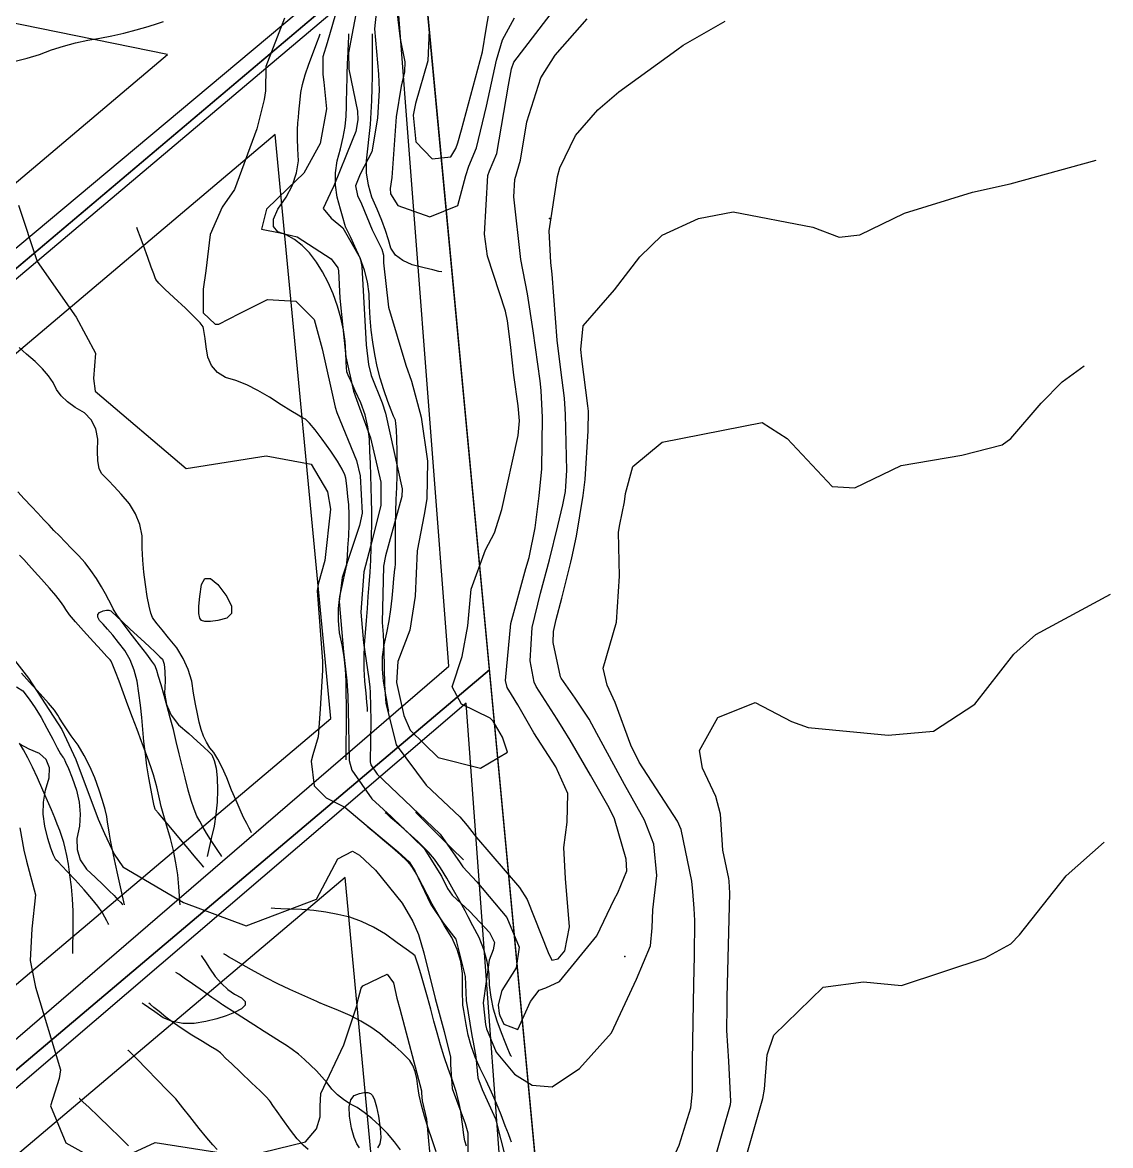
# Model space of a CAD drawing. Header units: feet. Extents: x 1318179 to 1318975, y 422521 to 423299.
# Drawn here: x 1318798 to 1318931.3, y 423052.4 to 423189.9 of the extents above; entities that cross this region are included whole.
import ezdxf

# ---------------------------------------------------------------- set-up
doc = ezdxf.new("R2010")
doc.units = ezdxf.units.FT
for name, color, linetype in [('C-DRNG-AREA', 150, 'CONTINUOUS'), ('C-PROP', 6, 'CONTINUOUS'), ('C-TOPO-MAJR', 32, 'CONTINUOUS'), ('C-TOPO-SPOT', 7, 'CONTINUOUS'), ('V-PROP-LINE', 7, 'CONTINUOUS')]:
    doc.layers.add(name, color=color, linetype=linetype)

msp = doc.modelspace()

# ---------------------------------------------------------------- linework, layer by layer
at = {"layer": 'C-DRNG-AREA'}
for points in [[(1318626.12, 423113.49), (1318674.52, 423056.2), (1318845.24, 423200.42), (1318751.64, 423219.53), (1318702.51, 423178.02), (1318626.12, 423113.49)], [(1318674.52, 423056.2), (1318722.92, 422998.9), (1318855.21, 423110.67), (1318846.86, 423199.56), (1318846.81, 423200.09), (1318845.23, 423200.41), (1318674.52, 423056.2)], [(1318722.92, 422998.9), (1318771.32, 422941.61), (1318863.76, 423019.71), (1318855.22, 423110.67), (1318722.92, 422998.9)]]:
    msp.add_lwpolyline(points, close=True, dxfattribs=at)
at = {"layer": 'C-PROP'}
for points in [[(1318630.72, 423115.45), (1318676.08, 423060.95), (1318840.56, 423198.64), (1318748.91, 423215.33), (1318702.81, 423173.03), (1318630.72, 423115.45)], [(1318650.38, 423123.51), (1318688.46, 423078.44), (1318815.79, 423186.02), (1318742.16, 423201.05), (1318707.67, 423171.91), (1318650.38, 423123.51)], [(1318678.85, 423058.69), (1318725.12, 423003.4), (1318850.23, 423111.12), (1318843.73, 423195.67), (1318843.69, 423196.18), (1318842.17, 423196.46), (1318678.85, 423058.69)], [(1318698.78, 423066.22), (1318736.86, 423021.15), (1318835.76, 423104.7), (1318828.98, 423176.21), (1318698.78, 423066.22)], [(1318727.79, 423000.04), (1318772.4, 422946.5), (1318858.77, 423019.33), (1318852.34, 423106.58), (1318727.79, 423000.04)], [(1318747.18, 423008.93), (1318785.26, 422963.86), (1318844.24, 423013.69), (1318837.52, 423085.24), (1318747.18, 423008.93)]]:
    msp.add_lwpolyline(points, close=True, dxfattribs=at)
for points in [[(1318820.24, 423086.49), (1318820.17, 423086.57), (1318820.03, 423086.74), (1318819.82, 423086.98), (1318819.53, 423087.31), (1318819.03, 423087.91), (1318818.3, 423088.78), (1318817.35, 423089.91), (1318816.17, 423091.32), (1318815.28, 423092.39), (1318814.66, 423093.13), (1318814.32, 423093.54), (1318814.27, 423093.62), (1318814.15, 423094.04), (1318813.99, 423094.82), (1318813.77, 423095.95), (1318813.49, 423097.44), (1318813.26, 423098.92), (1318813.06, 423100.4), (1318812.89, 423101.88), (1318812.77, 423103.36), (1318812.62, 423104.84), (1318812.45, 423106.33), (1318812.27, 423107.81), (1318812.05, 423109.29), (1318811.7, 423110.65), (1318811.2, 423111.9), (1318810.55, 423113.03), (1318809.77, 423114.04), (1318809.06, 423114.92), (1318808.44, 423115.66), (1318807.91, 423116.26), (1318807.45, 423116.73), (1318807.23, 423117.13), (1318807.23, 423117.46), (1318807.45, 423117.71), (1318807.91, 423117.89), (1318808.29, 423117.98), (1318808.6, 423117.98), (1318808.85, 423117.89), (1318809.03, 423117.71), (1318809.48, 423117.28), (1318810.21, 423116.6), (1318811.21, 423115.67), (1318812.49, 423114.48), (1318813.53, 423113.52), (1318814.31, 423112.78), (1318814.85, 423112.26), (1318815.15, 423111.96), (1318815.35, 423111.37), (1318815.46, 423110.48), (1318815.47, 423109.29), (1318815.39, 423107.81), (1318815.64, 423106.42), (1318816.22, 423105.14), (1318817.13, 423103.95), (1318818.37, 423102.86), (1318819.4, 423101.95), (1318820.22, 423101.21), (1318820.82, 423100.64), (1318821.21, 423100.25), (1318821.51, 423099.58), (1318821.73, 423098.65), (1318821.86, 423097.44), (1318821.9, 423095.95), (1318821.85, 423094.47), (1318821.71, 423092.99), (1318821.47, 423091.51), (1318821.13, 423090.03), (1318820.87, 423088.92), (1318820.7, 423088.18), (1318820.62, 423087.81)], [(1318797.29, 423108.59), (1318798.07, 423108.09), (1318798.83, 423107.09), (1318799.57, 423106), (1318800.3, 423104.82), (1318801.01, 423103.55), (1318801.71, 423102.18), (1318802.26, 423101.13), (1318802.67, 423100.39), (1318802.94, 423099.96), (1318803.07, 423099.84), (1318803.3, 423099.38), (1318803.64, 423098.58), (1318804.08, 423097.44), (1318804.63, 423095.95), (1318804.97, 423094.47), (1318805.08, 423092.99), (1318804.98, 423091.51), (1318804.66, 423090.03), (1318804.7, 423088.66), (1318805.09, 423087.41), (1318805.84, 423086.28), (1318806.94, 423085.26), (1318807.87, 423084.38), (1318808.63, 423083.63), (1318809.24, 423083.03), (1318809.67, 423082.57), (1318810, 423082.23), (1318810.22, 423081.99), (1318810.32, 423081.88)], [(1318808.58, 423079.47), (1318808.5, 423079.62), (1318808.34, 423079.92), (1318808.09, 423080.37), (1318807.76, 423080.98), (1318807.24, 423081.73), (1318806.51, 423082.65), (1318805.58, 423083.72), (1318804.45, 423084.94), (1318803.54, 423085.92), (1318802.84, 423086.67), (1318802.37, 423087.16), (1318802.11, 423087.42), (1318801.82, 423087.98), (1318801.49, 423088.85), (1318801.13, 423090.03), (1318800.73, 423091.51), (1318800.55, 423092.99), (1318800.59, 423094.47), (1318800.83, 423095.95), (1318801.29, 423097.44), (1318801.32, 423098.68), (1318800.92, 423099.68), (1318800.09, 423100.43), (1318798.82, 423100.95), (1318797.67, 423101.58)], [(1318819.88, 423075.69), (1318820.06, 423075.43), (1318820.41, 423074.92), (1318820.93, 423074.16), (1318821.63, 423073.14), (1318822.37, 423072.27), (1318823.15, 423071.54), (1318823.98, 423070.95), (1318824.84, 423070.52), (1318825.27, 423070.07), (1318825.27, 423069.62), (1318824.84, 423069.17), (1318823.98, 423068.71), (1318822.96, 423068.3), (1318821.8, 423067.94), (1318820.48, 423067.63), (1318819.02, 423067.37), (1318817.66, 423067.36), (1318816.4, 423067.59), (1318815.26, 423068.07), (1318814.22, 423068.78), (1318813.44, 423069.32), (1318812.92, 423069.68), (1318812.66, 423069.86)], [(1318839.31, 423052.13), (1318838.95, 423052.62), (1318838.62, 423053.42), (1318838.32, 423054.56), (1318838.05, 423056.01), (1318838.02, 423057.17), (1318838.21, 423058.02), (1318838.64, 423058.56), (1318839.3, 423058.8), (1318839.85, 423058.92), (1318840.3, 423058.92), (1318840.65, 423058.8), (1318840.89, 423058.56), (1318841.13, 423058.02), (1318841.37, 423057.17), (1318841.6, 423056.01), (1318841.84, 423054.56), (1318841.9, 423053.42), (1318841.78, 423052.62), (1318841.48, 423052.13)]]:
    msp.add_lwpolyline(points, dxfattribs=at)
at = {"layer": 'C-TOPO-MAJR'}
for points in [[(1318837, 423193.24), (1318835.31, 423187.47), (1318834.78, 423185.74), (1318834.79, 423183.58), (1318834.93, 423182.64), (1318835.25, 423179.37), (1318834.46, 423175.14), (1318832.47, 423171.5), (1318830.52, 423169.61), (1318827.88, 423167.09), (1318827.28, 423164.63), (1318829.59, 423164.19), (1318831.65, 423163.68), (1318835.82, 423161.02), (1318836.64, 423159.9), (1318836.71, 423159.52), (1318836.89, 423156.17), (1318837.62, 423148.99), (1318838.55, 423144.81), (1318839.3, 423142.77), (1318840.65, 423139.09), (1318841.9, 423133.66), (1318841.91, 423130.83), (1318840.85, 423126.54), (1318839.83, 423122.69), (1318839.44, 423117.74), (1318839.79, 423113.96), (1318840.44, 423109.59), (1318840.54, 423108.54), (1318840.58, 423107.91), (1318840.68, 423104.46), (1318840.59, 423099.41), (1318840.68, 423099.03), (1318841.47, 423097.9), (1318842.23, 423097.18), (1318849.19, 423090.56), (1318851.63, 423087.04), (1318851.96, 423086.53), (1318853.65, 423084.7), (1318857.32, 423080.35), (1318858.86, 423076.71), (1318858.49, 423074.18), (1318856.73, 423071.4), (1318856.29, 423069.64), (1318856.41, 423068.57), (1318856.46, 423068.36), (1318856.95, 423067.3), (1318858.69, 423066.65), (1318860.22, 423070.04), (1318861.28, 423071.45), (1318862.1, 423071.74), (1318863.78, 423072.52), (1318868.34, 423078.09), (1318870.5, 423082.54), (1318870.95, 423083.37), (1318872.02, 423086.07), (1318871.96, 423087.47), (1318870.52, 423092.41), (1318869.88, 423093.78), (1318867.58, 423097.79), (1318865.1, 423102.05), (1318864.22, 423103.46), (1318863.5, 423104.62), (1318860.93, 423108.65), (1318860.68, 423109.17), (1318860.18, 423111.76), (1318860.43, 423115.87), (1318861.47, 423120.06), (1318862.55, 423124.13), (1318863.58, 423128.3), (1318864.21, 423130.89), (1318864.51, 423132.52), (1318864.58, 423133.17), (1318864.67, 423135.07), (1318864.51, 423141.96), (1318864.38, 423143.96), (1318863.95, 423147.4), (1318863.52, 423151.03), (1318862.88, 423159.12), (1318862.72, 423160.56), (1318862.54, 423164.45), (1318863.55, 423171.1), (1318863.83, 423172.15), (1318865.73, 423176.11), (1318868.47, 423179.25), (1318871.04, 423181.47), (1318874.6, 423184.02), (1318878.16, 423186.59), (1318878.92, 423187.16), (1318884.09, 423190.12)], [(1318839.24, 423193.15), (1318837.95, 423186.23), (1318837.98, 423184.21), (1318839.05, 423179.1), (1318839.08, 423178.02), (1318838.84, 423176.59), (1318838.39, 423175.49), (1318836.13, 423169.95), (1318835.71, 423169), (1318834.86, 423167.17), (1318835.84, 423165.98), (1318837.25, 423164.78), (1318839.38, 423161.1), (1318839.58, 423160.05), (1318840.12, 423150.47), (1318840.38, 423148.05), (1318840.72, 423146.7), (1318842.08, 423143.36), (1318842.49, 423142.1), (1318844.53, 423132.84), (1318844.49, 423131.89), (1318842.49, 423124.65), (1318842.24, 423123.35), (1318842.06, 423116.47), (1318842.18, 423115.02), (1318842.27, 423113.03), (1318842.34, 423108.85), (1318842.53, 423106.58), (1318843.78, 423101.48), (1318847.46, 423096.53), (1318851.57, 423092.67), (1318852.48, 423091.62), (1318853.62, 423090.14), (1318858.87, 423084), (1318859.81, 423082.55), (1318862.38, 423076.07), (1318862.84, 423075.13), (1318863.62, 423075.29), (1318864.45, 423076.26), (1318865, 423079.2), (1318864.53, 423085.12), (1318864.31, 423088.93), (1318864.73, 423092.03), (1318864.81, 423095.53), (1318863.34, 423098.81), (1318860.65, 423102.97), (1318858.7, 423106.37), (1318857.91, 423107.65), (1318857.39, 423108.5), (1318857.19, 423109.35), (1318857.82, 423116.36), (1318859.68, 423123.1), (1318860.07, 423124.41), (1318860.79, 423128.07), (1318861.31, 423131.99), (1318861.62, 423135.28), (1318861.7, 423141.56), (1318861.56, 423144.88), (1318861.42, 423146.07), (1318860.55, 423152.2), (1318859.85, 423156.72), (1318859.04, 423160.93), (1318858.18, 423168.58), (1318858.31, 423170.71), (1318858.79, 423172.39), (1318858.99, 423173.1), (1318859.79, 423177.79), (1318861.48, 423183.17), (1318863.27, 423185.94), (1318867.19, 423190.38)], [(1318841.53, 423193.06), (1318841.11, 423189.16), (1318841.6, 423183.6), (1318841.71, 423181.64), (1318841.48, 423178.21), (1318840.79, 423174.11), (1318839.38, 423171.39), (1318838.82, 423169.96), (1318839.04, 423168.77), (1318839.54, 423167.75), (1318840.84, 423164.54), (1318842.01, 423162.17), (1318842.22, 423161.46), (1318842.25, 423160.53), (1318842.83, 423155.07), (1318844.98, 423148), (1318845.67, 423146.04), (1318846.83, 423141.6), (1318847.62, 423136.21), (1318847.54, 423131.6), (1318847.21, 423129.68), (1318846.36, 423125.23), (1318846.09, 423119.68), (1318845.44, 423115.53), (1318844, 423111.7), (1318843.84, 423109.11), (1318844.73, 423105.08), (1318845.48, 423103.29), (1318848.92, 423099.92), (1318854.12, 423098.65), (1318857.4, 423100.61), (1318856.81, 423102.44), (1318855.67, 423104.4), (1318855.31, 423104.77), (1318851.8, 423106.48), (1318850.65, 423108.6), (1318851.86, 423112.3), (1318852.56, 423116.06), (1318852.95, 423120.54), (1318854.71, 423125.36), (1318855.83, 423127.47), (1318856.71, 423130.3), (1318858.73, 423139.35), (1318858.87, 423141.16), (1318858.72, 423143), (1318858.2, 423146.76), (1318857.78, 423150.5), (1318857.43, 423153.43), (1318857.17, 423154.58), (1318854.95, 423161.34), (1318854.6, 423164.01), (1318855, 423171.22), (1318855.22, 423171.79), (1318856.1, 423173.9), (1318857.52, 423182.25), (1318857.89, 423184.25), (1318858.21, 423185.07), (1318863.58, 423192.12)], [(1318843.82, 423191.66), (1318844.28, 423187.96), (1318844.84, 423185.11), (1318844.8, 423183.92), (1318844.38, 423182.15), (1318843.79, 423178.4), (1318843.25, 423170.96), (1318843.04, 423169.6), (1318843.09, 423168.98), (1318844, 423167.55), (1318847.9, 423166.13), (1318851.34, 423167.55), (1318852.32, 423171.22), (1318852.68, 423172.37), (1318853.61, 423174.58), (1318854.83, 423179.69), (1318856.07, 423185.34), (1318856.79, 423187.83), (1318858.27, 423190.53)], [(1318847.53, 423191.9), (1318847.84, 423188.99), (1318847.67, 423185.26), (1318846.15, 423180.01), (1318845.87, 423178.58), (1318846.21, 423175.32), (1318848.18, 423173.24), (1318850.48, 423173.51), (1318851.1, 423174.5), (1318851.34, 423175.21), (1318851.79, 423176.8), (1318854.37, 423186.35), (1318854.8, 423189.11), (1318855.14, 423191.02)], [(1318797.12, 423185.22), (1318798.6, 423185.58), (1318800.08, 423186.04), (1318801.56, 423186.59), (1318803.04, 423187.06), (1318804.52, 423187.46), (1318806, 423187.78), (1318807.48, 423188.01), (1318808.96, 423188.3), (1318810.44, 423188.64), (1318811.92, 423189.03), (1318813.4, 423189.47), (1318814.53, 423189.82), (1318815.3, 423190.07)], [(1318830.1, 423190.49), (1318827.83, 423184.57), (1318827.76, 423181.58), (1318827.62, 423180.53), (1318826.72, 423176.93), (1318823.97, 423169.49), (1318822.49, 423167.33), (1318821.02, 423164), (1318820.47, 423159.53), (1318820.15, 423157.29), (1318820.14, 423154.38), (1318821.61, 423152.99), (1318822.06, 423153.02), (1318824.59, 423154.32), (1318828.02, 423156.02), (1318831.49, 423155.83), (1318833.72, 423153.56), (1318834.73, 423149.97), (1318836.29, 423142.85), (1318836.53, 423142.18), (1318838.94, 423136.32), (1318839.39, 423134.44), (1318839.6, 423129.87), (1318839.28, 423128.34), (1318837.16, 423121.96), (1318836.8, 423119.03), (1318837.33, 423112.88), (1318837.74, 423109.32), (1318837.87, 423107.48), (1318837.96, 423103.8), (1318838.04, 423099.57), (1318838.36, 423098.39), (1318840.8, 423094.86), (1318843.15, 423092.7), (1318847.2, 423088.79), (1318849.33, 423085.4), (1318850.07, 423083.89), (1318850.64, 423083.1), (1318852.79, 423081.09), (1318855.23, 423078.52), (1318855.81, 423077.27), (1318855.68, 423076.38), (1318855.18, 423075.12), (1318854.43, 423069.9), (1318854.72, 423067.23), (1318854.85, 423066.73), (1318856.01, 423063.86), (1318858.29, 423061.16), (1318860.43, 423059.81), (1318862.9, 423059.63), (1318866.22, 423061.87), (1318870.14, 423066.24), (1318873.21, 423072.78), (1318874.92, 423076.88), (1318875.14, 423079.08), (1318875.23, 423081.29), (1318875.71, 423085.49), (1318875.33, 423089.31), (1318874.2, 423092.27), (1318871.75, 423096.65), (1318868.35, 423102.89), (1318867.43, 423104.63), (1318865.7, 423107.19), (1318863.97, 423109.65), (1318863.89, 423109.82), (1318863.01, 423114.03), (1318863.04, 423115.38), (1318863.38, 423116.82), (1318864.07, 423119.46), (1318865.16, 423123.86), (1318865.28, 423124.38), (1318865.85, 423127.06), (1318866.68, 423132.04), (1318866.91, 423133.98), (1318867.31, 423139.93), (1318867.33, 423142.35), (1318867.27, 423143.02), (1318866.51, 423148.75), (1318866.39, 423149.9), (1318866.7, 423152.81), (1318870.53, 423157.2), (1318873.62, 423161.26), (1318876.35, 423163.9), (1318880.81, 423165.95), (1318885.07, 423166.75), (1318894.8, 423164.88), (1318898.04, 423163.67), (1318900.57, 423163.95), (1318906.05, 423166.6), (1318914.37, 423169.16), (1318918.98, 423170.18), (1318929.5, 423173.07)], [(1318840.29, 423105.59), (1318840.26, 423105.96), (1318840.19, 423106.7), (1318840.09, 423107.81), (1318839.96, 423109.29), (1318839.88, 423110.77), (1318839.87, 423112.25), (1318839.92, 423113.74), (1318840.02, 423115.22), (1318840.13, 423116.7), (1318840.25, 423118.18), (1318840.36, 423119.66), (1318840.48, 423121.14), (1318840.58, 423122.63), (1318840.67, 423124.11), (1318840.73, 423125.59), (1318840.78, 423127.07), (1318840.81, 423128.55), (1318840.8, 423130.03), (1318840.77, 423131.52), (1318840.72, 423133), (1318840.67, 423134.48), (1318840.62, 423135.96), (1318840.57, 423137.44), (1318840.53, 423138.92), (1318840.33, 423140.41), (1318839.97, 423141.89), (1318839.44, 423143.37), (1318838.76, 423144.85), (1318838.25, 423145.98), (1318837.9, 423146.75), (1318837.73, 423147.17), (1318837.73, 423147.24), (1318837.71, 423147.64), (1318837.67, 423148.38), (1318837.6, 423149.46), (1318837.52, 423150.88), (1318837.33, 423152.31), (1318837.02, 423153.76), (1318836.6, 423155.22), (1318836.07, 423156.7), (1318835.46, 423158.09), (1318834.77, 423159.39), (1318834.01, 423160.6), (1318833.16, 423161.72), (1318832.27, 423162.65), (1318831.32, 423163.39), (1318830.32, 423163.94), (1318829.27, 423164.31), (1318828.75, 423164.95), (1318828.75, 423165.87), (1318829.27, 423167.08), (1318830.32, 423168.56), (1318831.09, 423170.04), (1318831.58, 423171.52), (1318831.8, 423173), (1318831.73, 423174.48), (1318831.7, 423175.75), (1318831.7, 423176.81), (1318831.74, 423177.66), (1318831.8, 423178.29), (1318831.87, 423178.98), (1318831.94, 423179.72), (1318832.02, 423180.51), (1318832.11, 423181.36), (1318832.31, 423182.37), (1318832.64, 423183.53), (1318833.08, 423184.86), (1318833.64, 423186.34), (1318834.06, 423187.45), (1318834.34, 423188.19), (1318834.48, 423188.56)], [(1318842.87, 423105.59), (1318842.81, 423105.96), (1318842.67, 423106.7), (1318842.47, 423107.81), (1318842.21, 423109.29), (1318842.09, 423110.77), (1318842.12, 423112.25), (1318842.3, 423113.74), (1318842.64, 423115.22), (1318842.91, 423116.67), (1318843.13, 423118.08), (1318843.29, 423119.46), (1318843.4, 423120.81), (1318843.49, 423121.86), (1318843.56, 423122.6), (1318843.61, 423123.03), (1318843.65, 423123.17), (1318843.68, 423123.64), (1318843.69, 423124.44), (1318843.7, 423125.59), (1318843.69, 423127.07), (1318843.7, 423128.55), (1318843.73, 423130.03), (1318843.79, 423131.52), (1318843.86, 423133), (1318843.9, 423134.48), (1318843.92, 423135.96), (1318843.9, 423137.44), (1318843.86, 423138.92), (1318843.81, 423140.05), (1318843.76, 423140.83), (1318843.7, 423141.25), (1318843.64, 423141.32), (1318843.47, 423141.73), (1318843.18, 423142.47), (1318842.78, 423143.55), (1318842.27, 423144.96), (1318841.82, 423146.39), (1318841.45, 423147.83), (1318841.15, 423149.3), (1318840.92, 423150.78), (1318840.73, 423152.26), (1318840.6, 423153.74), (1318840.5, 423155.22), (1318840.46, 423156.7), (1318840.26, 423158.17), (1318839.9, 423159.63), (1318839.39, 423161.08), (1318838.72, 423162.52), (1318838.22, 423163.61), (1318837.87, 423164.35), (1318837.67, 423164.74), (1318837.63, 423164.79), (1318837.51, 423165.19), (1318837.29, 423165.95), (1318836.97, 423167.08), (1318836.57, 423168.56), (1318836.37, 423170.04), (1318836.37, 423171.52), (1318836.57, 423173), (1318836.98, 423174.48), (1318837.3, 423175.89), (1318837.52, 423177.22), (1318837.64, 423178.46), (1318837.68, 423179.64), (1318837.7, 423180.59), (1318837.72, 423181.33), (1318837.73, 423181.86), (1318837.74, 423182.17), (1318837.76, 423182.77), (1318837.79, 423183.67), (1318837.84, 423184.86), (1318837.9, 423186.34), (1318837.94, 423187.45), (1318837.97, 423188.19), (1318837.99, 423188.56)], [(1318849.38, 423159.39), (1318849.02, 423159.47), (1318848.29, 423159.65), (1318847.2, 423159.91), (1318845.74, 423160.27), (1318844.58, 423160.78), (1318843.71, 423161.47), (1318843.14, 423162.32), (1318842.86, 423163.33), (1318842.49, 423164.46), (1318842.02, 423165.71), (1318841.47, 423167.08), (1318840.82, 423168.56), (1318840.38, 423170.04), (1318840.15, 423171.52), (1318840.13, 423173), (1318840.32, 423174.48), (1318840.49, 423175.97), (1318840.62, 423177.45), (1318840.72, 423178.93), (1318840.79, 423180.41), (1318840.85, 423181.89), (1318840.88, 423183.37), (1318840.89, 423184.86), (1318840.89, 423186.34), (1318840.88, 423187.45), (1318840.88, 423188.19), (1318840.88, 423188.56)], [(1318797.51, 423167.56), (1318799.82, 423160.67), (1318804.57, 423153.85), (1318806.95, 423149.46), (1318806.7, 423146.35), (1318806.93, 423144.8), (1318818.07, 423135.34), (1318827.84, 423136.88), (1318833.35, 423135.84), (1318835.38, 423132.47), (1318835.74, 423130.33), (1318835.06, 423124.05), (1318834.24, 423121.17), (1318834.11, 423120.34), (1318834.75, 423111.74), (1318834.77, 423110.62), (1318834.49, 423105.85), (1318834.22, 423102.47), (1318833.59, 423100.28), (1318833.39, 423099.5), (1318833.75, 423096.47), (1318835.19, 423095), (1318837.49, 423093.87), (1318840.1, 423091.67), (1318844.02, 423088.4), (1318845.36, 423087.16), (1318846.05, 423086.04), (1318848.01, 423081.93), (1318849.55, 423079.7), (1318851.07, 423077.68), (1318852.22, 423073.13), (1318852.37, 423070.19), (1318853.04, 423065.9), (1318853.23, 423065.09), (1318853.54, 423063.3), (1318853.77, 423060.7), (1318854.3, 423059.3), (1318855.96, 423055.69), (1318857.25, 423050.55)], [(1318837.65, 423099.66), (1318837.66, 423100.03), (1318837.66, 423100.77), (1318837.67, 423101.88), (1318837.68, 423103.36), (1318837.68, 423104.84), (1318837.68, 423106.33), (1318837.67, 423107.81), (1318837.65, 423109.29), (1318837.56, 423110.77), (1318837.4, 423112.25), (1318837.16, 423113.74), (1318836.85, 423115.22), (1318836.7, 423116.7), (1318836.71, 423118.18), (1318836.88, 423119.66), (1318837.21, 423121.14), (1318837.46, 423122.26), (1318837.63, 423123.01), (1318837.71, 423123.39), (1318837.72, 423123.41), (1318837.75, 423123.78), (1318837.8, 423124.53), (1318837.87, 423125.63), (1318837.97, 423127.09), (1318838.02, 423128.46), (1318838.02, 423129.71), (1318837.97, 423130.86), (1318837.87, 423131.91), (1318837.78, 423132.8), (1318837.69, 423133.54), (1318837.6, 423134.13), (1318837.51, 423134.57), (1318837.18, 423135.26), (1318836.61, 423136.22), (1318835.79, 423137.44), (1318834.73, 423138.92), (1318833.86, 423140.07), (1318833.18, 423140.88), (1318832.68, 423141.36), (1318832.37, 423141.51), (1318831.77, 423141.85), (1318830.88, 423142.4), (1318829.71, 423143.14), (1318828.25, 423144.08), (1318826.84, 423144.89), (1318825.48, 423145.56), (1318824.16, 423146.09), (1318822.88, 423146.48), (1318821.88, 423147.09), (1318821.15, 423147.93), (1318820.7, 423148.97), (1318820.51, 423150.24), (1318820.37, 423151.25), (1318820.26, 423151.99), (1318820.18, 423152.46), (1318820.14, 423152.68), (1318819.76, 423153.16), (1318819.03, 423153.92), (1318817.96, 423154.96), (1318816.54, 423156.26), (1318815.46, 423157.28), (1318814.72, 423158.02), (1318814.33, 423158.48), (1318814.27, 423158.66), (1318814.09, 423159.16), (1318813.79, 423159.99), (1318813.37, 423161.15), (1318812.83, 423162.63), (1318812.43, 423163.74), (1318812.16, 423164.48), (1318812.03, 423164.85)], [(1318826.07, 423090.73), (1318825.97, 423090.92), (1318825.78, 423091.29), (1318825.49, 423091.85), (1318825.1, 423092.61), (1318824.66, 423093.54), (1318824.17, 423094.66), (1318823.63, 423095.95), (1318823.05, 423097.44), (1318822.48, 423098.7), (1318821.95, 423099.73), (1318821.44, 423100.55), (1318820.96, 423101.14), (1318820.54, 423101.81), (1318820.19, 423102.55), (1318819.9, 423103.36), (1318819.67, 423104.25), (1318819.44, 423105.29), (1318819.21, 423106.47), (1318818.97, 423107.81), (1318818.74, 423109.29), (1318818.32, 423110.71), (1318817.7, 423112.07), (1318816.9, 423113.36), (1318815.9, 423114.6), (1318815.11, 423115.58), (1318814.51, 423116.32), (1318814.12, 423116.82), (1318813.92, 423117.07), (1318813.72, 423117.62), (1318813.51, 423118.49), (1318813.29, 423119.66), (1318813.07, 423121.14), (1318812.89, 423122.63), (1318812.77, 423124.11), (1318812.69, 423125.59), (1318812.66, 423127.07), (1318812.38, 423128.47), (1318811.86, 423129.79), (1318811.1, 423131.02), (1318810.09, 423132.17), (1318809.25, 423133.12), (1318808.56, 423133.86), (1318808.03, 423134.4), (1318807.67, 423134.73), (1318807.4, 423135.34), (1318807.24, 423136.25), (1318807.19, 423137.44), (1318807.23, 423138.92), (1318806.98, 423140.2), (1318806.43, 423141.27), (1318805.59, 423142.14), (1318804.46, 423142.8), (1318803.51, 423143.5), (1318802.74, 423144.24), (1318802.16, 423145.02), (1318801.76, 423145.84), (1318801.19, 423146.68), (1318800.47, 423147.54), (1318799.57, 423148.42), (1318798.51, 423149.32), (1318797.61, 423150.14)], [(1318876.92, 423049.16), (1318878.46, 423052.47), (1318879.88, 423057.02), (1318880.09, 423059.03), (1318880.06, 423062.83), (1318880.24, 423072.2), (1318880.32, 423075.66), (1318880.37, 423079.97), (1318880.27, 423081.46), (1318880.12, 423083.52), (1318880.01, 423084.81), (1318878.7, 423091.14), (1318878.25, 423092.13), (1318873.54, 423099.38), (1318872.53, 423101.43), (1318870.61, 423106.67), (1318869.63, 423108.79), (1318869.14, 423110.86), (1318870.76, 423116.52), (1318871.13, 423122.16), (1318871.02, 423127.52), (1318871.19, 423128.46), (1318871.74, 423131.23), (1318871.86, 423132.27), (1318872.78, 423135.57), (1318876.36, 423138.56), (1318888.62, 423140.98), (1318891.69, 423139), (1318897.2, 423133.14), (1318899.94, 423132.96), (1318905.63, 423135.68), (1318913.07, 423136.97), (1318918.01, 423138.22), (1318919.07, 423139.02), (1318922.77, 423143.34), (1318925.34, 423145.93), (1318928.05, 423147.91)], [(1318822.43, 423087.81), (1318822.29, 423088.02), (1318822.02, 423088.43), (1318821.61, 423089.06), (1318821.06, 423089.9), (1318820.56, 423090.69), (1318820.12, 423091.43), (1318819.72, 423092.13), (1318819.38, 423092.77), (1318819.03, 423093.62), (1318818.67, 423094.68), (1318818.31, 423095.95), (1318817.94, 423097.44), (1318817.57, 423098.92), (1318817.21, 423100.4), (1318816.85, 423101.88), (1318816.49, 423103.36), (1318816.12, 423104.8), (1318815.75, 423106.19), (1318815.37, 423107.53), (1318814.99, 423108.83), (1318814.68, 423109.84), (1318814.45, 423110.59), (1318814.29, 423111.05), (1318814.21, 423111.23), (1318813.85, 423111.74), (1318813.23, 423112.58), (1318812.34, 423113.74), (1318811.19, 423115.22), (1318810.26, 423116.45), (1318809.58, 423117.42), (1318809.12, 423118.14), (1318808.91, 423118.61), (1318808.59, 423119.22), (1318808.18, 423119.96), (1318807.67, 423120.84), (1318807.06, 423121.85), (1318806.39, 423122.82), (1318805.67, 423123.76), (1318804.88, 423124.67), (1318804.03, 423125.53), (1318803.24, 423126.33), (1318802.53, 423127.08), (1318801.87, 423127.75), (1318801.29, 423128.37), (1318800.63, 423129.06), (1318799.9, 423129.84), (1318799.1, 423130.69), (1318798.23, 423131.62), (1318797.45, 423132.46)], [(1318817.34, 423081.88), (1318817.3, 423082.25), (1318817.24, 423082.99), (1318817.15, 423084.1), (1318817.02, 423085.58), (1318816.81, 423087.06), (1318816.52, 423088.55), (1318816.14, 423090.03), (1318815.69, 423091.51), (1318815.31, 423092.81), (1318815, 423093.93), (1318814.78, 423094.86), (1318814.63, 423095.61), (1318814.46, 423096.36), (1318814.27, 423097.1), (1318814.05, 423097.83), (1318813.8, 423098.56), (1318813.48, 423099.48), (1318813.08, 423100.59), (1318812.6, 423101.88), (1318812.04, 423103.36), (1318811.48, 423104.84), (1318810.93, 423106.33), (1318810.38, 423107.81), (1318809.84, 423109.29), (1318809.4, 423110.44), (1318809.07, 423111.25), (1318808.86, 423111.73), (1318808.75, 423111.88), (1318808.36, 423112.32), (1318807.68, 423113.06), (1318806.73, 423114.1), (1318805.5, 423115.44), (1318804.52, 423116.54), (1318803.79, 423117.41), (1318803.31, 423118.05), (1318803.09, 423118.47), (1318802.68, 423119.04), (1318802.09, 423119.78), (1318801.31, 423120.69), (1318800.34, 423121.76), (1318799.49, 423122.7), (1318798.77, 423123.5), (1318798.16, 423124.17), (1318797.66, 423124.7)], [(1318819.93, 423116.72), (1318819.72, 423117.01), (1318819.61, 423117.59), (1318819.61, 423118.47), (1318819.72, 423119.65), (1318819.93, 423121.12), (1318820.36, 423121.85), (1318821.03, 423121.85), (1318821.92, 423121.12), (1318823.04, 423119.65), (1318823.6, 423118.47), (1318823.6, 423117.59), (1318823.04, 423117.01), (1318821.92, 423116.72), (1318821.03, 423116.58), (1318820.36, 423116.58), (1318819.93, 423116.72)], [(1318881.82, 423047.32), (1318883.8, 423054.18), (1318884.74, 423057.45), (1318884.79, 423057.82), (1318884.52, 423062.75), (1318884.3, 423066.49), (1318884.31, 423069.46), (1318884.34, 423070.57), (1318884.65, 423083.32), (1318884.58, 423084.8), (1318884.51, 423085.14), (1318883.79, 423088.61), (1318883.59, 423091.72), (1318883.52, 423093), (1318882.94, 423095.17), (1318881.32, 423098.62), (1318880.95, 423100.8), (1318883.19, 423104.82), (1318887.77, 423106.66), (1318892.21, 423104.33), (1318894.26, 423103.6), (1318904.05, 423102.66), (1318909.61, 423103.18), (1318914.67, 423106.48), (1318919.43, 423112.6), (1318922.13, 423115.02), (1318931.28, 423119.93)], [(1318796.74, 423112.24), (1318798.74, 423109.66), (1318802.84, 423103.38), (1318804.54, 423099.71), (1318807.29, 423092.38), (1318808.07, 423090.63), (1318809.24, 423088.11), (1318810.3, 423086.55), (1318817.72, 423082.17), (1318825.42, 423079.31), (1318834.02, 423082.6), (1318836.64, 423087.54), (1318838.43, 423088.46), (1318839.28, 423087.97), (1318841.26, 423086.16), (1318844.53, 423082.12), (1318845.82, 423079.84), (1318846.53, 423078.27), (1318847.17, 423076.02), (1318848.54, 423070.41), (1318849.67, 423066.4), (1318850.42, 423063.23), (1318850.45, 423062.34), (1318850.62, 423059.39), (1318852.22, 423055.13), (1318852.56, 423053.99), (1318852.59, 423048.1)], [(1318810.52, 423081.88), (1318810.44, 423082.25), (1318810.27, 423082.99), (1318810.02, 423084.1), (1318809.68, 423085.58), (1318809.39, 423086.89), (1318809.15, 423088.03), (1318808.95, 423089), (1318808.8, 423089.8), (1318808.67, 423090.57), (1318808.55, 423091.31), (1318808.44, 423092.03), (1318808.34, 423092.71), (1318808.13, 423093.59), (1318807.82, 423094.67), (1318807.39, 423095.95), (1318806.86, 423097.44), (1318806.25, 423098.84), (1318805.57, 423100.17), (1318804.82, 423101.43), (1318803.99, 423102.61), (1318803.33, 423103.57), (1318802.84, 423104.31), (1318802.52, 423104.83), (1318802.36, 423105.13), (1318801.92, 423105.72), (1318801.19, 423106.59), (1318800.17, 423107.74), (1318798.87, 423109.18), (1318797.89, 423110.26)], [(1318804.16, 423075.95), (1318804.17, 423076.32), (1318804.18, 423077.06), (1318804.2, 423078.17), (1318804.22, 423079.66), (1318804.2, 423081.14), (1318804.13, 423082.62), (1318804, 423084.1), (1318803.83, 423085.58), (1318803.65, 423086.87), (1318803.46, 423087.95), (1318803.26, 423088.84), (1318803.06, 423089.53), (1318802.83, 423090.25), (1318802.57, 423090.99), (1318802.28, 423091.76), (1318801.96, 423092.55), (1318801.56, 423093.51), (1318801.07, 423094.65), (1318800.5, 423095.95), (1318799.84, 423097.44), (1318799.23, 423098.75), (1318798.66, 423099.9), (1318798.13, 423100.88), (1318797.65, 423101.7)], [(1318852.02, 423081.53), (1318851.82, 423081.9), (1318851.42, 423082.62), (1318850.81, 423083.71), (1318849.99, 423085.17), (1318849.22, 423086.42), (1318848.49, 423087.47), (1318847.79, 423088.32), (1318847.14, 423088.97), (1318846.42, 423089.66), (1318845.62, 423090.39), (1318844.76, 423091.16), (1318843.83, 423091.97), (1318843.14, 423092.57), (1318842.67, 423092.98), (1318842.44, 423093.18)], [(1318852.02, 423087.4), (1318851.66, 423087.76), (1318850.93, 423088.48), (1318849.84, 423089.57), (1318848.38, 423091.01), (1318847.28, 423092.1), (1318846.55, 423092.82), (1318846.18, 423093.19), (1318846.17, 423093.2), (1318846.16, 423093.2), (1318846.16, 423093.21), (1318846.16, 423093.21)], [(1318797.67, 423091.31), (1318798.17, 423088.59), (1318798.49, 423087.26), (1318799.6, 423083.13), (1318799.14, 423078.94), (1318798.95, 423075.06), (1318799.6, 423071.81), (1318802.66, 423061.68), (1318802.49, 423060.62), (1318801.46, 423057.28), (1318803.32, 423052.75), (1318807.73, 423050.29)], [(1318857.89, 423052.85), (1318857.77, 423053.18), (1318857.52, 423053.85), (1318857.14, 423054.85), (1318856.64, 423056.19), (1318856.08, 423057.56), (1318855.46, 423058.96), (1318854.79, 423060.39), (1318854.06, 423061.84), (1318853.45, 423063.26), (1318852.97, 423064.63), (1318852.61, 423065.95), (1318852.37, 423067.24), (1318852.19, 423068.24), (1318852.06, 423068.97), (1318851.98, 423069.42), (1318851.95, 423069.6), (1318851.93, 423070.09), (1318851.92, 423070.91), (1318851.91, 423072.05), (1318851.91, 423073.5), (1318851.7, 423074.96), (1318851.26, 423076.42), (1318850.6, 423077.88), (1318849.72, 423079.33), (1318848.93, 423080.7), (1318848.21, 423081.98), (1318847.56, 423083.17), (1318847, 423084.27), (1318846.52, 423085.19), (1318846.11, 423085.92), (1318845.79, 423086.46), (1318845.54, 423086.81), (1318845.05, 423087.34), (1318844.31, 423088.02), (1318843.34, 423088.88), (1318842.12, 423089.9), (1318841.2, 423090.66), (1318840.59, 423091.17), (1318840.29, 423091.43)], [(1318885.92, 423048.48), (1318888.69, 423058.2), (1318888.89, 423059.32), (1318889.21, 423063.51), (1318890.04, 423065.94), (1318896.09, 423071.83), (1318901.03, 423072.46), (1318905.69, 423072), (1318915.92, 423075.42), (1318919.06, 423077.13), (1318920.13, 423078.22), (1318925.86, 423085.43), (1318930.49, 423089.59)], [(1318852.38, 423052.33), (1318852.19, 423053.01), (1318852.12, 423053.43), (1318852.04, 423054.01), (1318851.94, 423054.74), (1318851.82, 423055.62), (1318851.69, 423056.65), (1318851.45, 423057.79), (1318851.12, 423059.04), (1318850.69, 423060.39), (1318850.16, 423061.84), (1318849.66, 423063.3), (1318849.21, 423064.76), (1318848.79, 423066.22), (1318848.41, 423067.67), (1318848.02, 423069.12), (1318847.62, 423070.57), (1318847.21, 423072), (1318846.79, 423073.43), (1318846.47, 423074.51), (1318846.25, 423075.24), (1318846.12, 423075.62), (1318846.1, 423075.65), (1318845.73, 423075.93), (1318844.99, 423076.47), (1318843.9, 423077.26), (1318842.46, 423078.3), (1318841.01, 423079.17), (1318839.55, 423079.87), (1318838.09, 423080.39), (1318836.62, 423080.73), (1318835.15, 423081), (1318833.69, 423081.2), (1318832.22, 423081.32), (1318830.75, 423081.37), (1318829.65, 423081.42), (1318828.9, 423081.45), (1318828.52, 423081.48), (1318828.5, 423081.49), (1318828.48, 423081.51), (1318828.47, 423081.51), (1318828.46, 423081.52)], [(1318857.89, 423063.31), (1318857.87, 423063.36), (1318857.83, 423063.45), (1318857.76, 423063.58), (1318857.68, 423063.76), (1318857.47, 423064.26), (1318857.15, 423065.08), (1318856.7, 423066.22), (1318856.14, 423067.67), (1318855.71, 423069.13), (1318855.4, 423070.59), (1318855.22, 423072.05), (1318855.17, 423073.5), (1318854.94, 423074.96), (1318854.53, 423076.42), (1318853.95, 423077.88), (1318853.18, 423079.33), (1318852.61, 423080.43), (1318852.23, 423081.15), (1318852.04, 423081.52)], [(1318848.68, 423051.64), (1318848.19, 423053.1), (1318847.71, 423054.56), (1318847.25, 423056.01), (1318846.89, 423057.35), (1318846.61, 423058.57), (1318846.42, 423059.67), (1318846.31, 423060.64), (1318846.12, 423061.5), (1318845.83, 423062.23), (1318845.45, 423062.83), (1318844.98, 423063.31), (1318844.38, 423063.88), (1318843.65, 423064.54), (1318842.78, 423065.3), (1318841.79, 423066.14), (1318840.68, 423066.93), (1318839.46, 423067.66), (1318838.14, 423068.33), (1318836.71, 423068.94), (1318835.63, 423069.4), (1318834.89, 423069.71), (1318834.51, 423069.86), (1318834.47, 423069.87), (1318834.08, 423070.04), (1318833.33, 423070.37), (1318832.22, 423070.87), (1318830.75, 423071.54), (1318829.3, 423072.24), (1318827.87, 423072.97), (1318826.45, 423073.72), (1318825.06, 423074.51), (1318823.99, 423075.11), (1318823.26, 423075.54), (1318822.86, 423075.77), (1318822.79, 423075.83), (1318822.73, 423075.87), (1318822.7, 423075.9), (1318822.68, 423075.91)], [(1318844.32, 423051.88), (1318843.59, 423052.88), (1318842.73, 423053.88), (1318841.75, 423054.88), (1318840.8, 423055.74), (1318839.88, 423056.47), (1318838.99, 423057.06), (1318838.12, 423057.52), (1318837.32, 423058.05), (1318836.59, 423058.65), (1318835.92, 423059.33), (1318835.32, 423060.08), (1318834.68, 423060.82), (1318834.01, 423061.55), (1318833.29, 423062.26), (1318832.54, 423062.97), (1318831.8, 423063.61), (1318831.06, 423064.18), (1318830.34, 423064.69), (1318829.62, 423065.12), (1318828.72, 423065.69), (1318827.63, 423066.38), (1318826.35, 423067.2), (1318824.88, 423068.14), (1318823.75, 423068.87), (1318822.96, 423069.38), (1318822.5, 423069.67), (1318822.38, 423069.75), (1318821.95, 423070.04), (1318821.22, 423070.55), (1318820.18, 423071.27), (1318818.83, 423072.21), (1318817.82, 423072.92), (1318817.15, 423073.39), (1318816.81, 423073.62)], [(1318825.66, 423051.18), (1318832.68, 423052.89), (1318834.01, 423054.46), (1318834.48, 423055.95), (1318834.48, 423057.26), (1318834.57, 423058.81), (1318837.37, 423064.74), (1318839.01, 423069.66), (1318839.05, 423070), (1318839.48, 423071.7), (1318839.7, 423071.99), (1318842.66, 423073.41), (1318843.46, 423072.34), (1318843.88, 423070.46), (1318844.23, 423069.15), (1318846.88, 423059.14), (1318846.89, 423058.84), (1318846.98, 423057.88), (1318847.5, 423055.67), (1318847.89, 423051.26)], [(1318833.02, 423051.93), (1318832.38, 423052.48), (1318831.64, 423053.26), (1318830.82, 423054.3), (1318829.91, 423055.59), (1318829.2, 423056.6), (1318828.69, 423057.33), (1318828.38, 423057.78), (1318828.26, 423057.95), (1318827.84, 423058.39), (1318827.11, 423059.12), (1318826.06, 423060.12), (1318824.71, 423061.41), (1318823.65, 423062.41), (1318822.89, 423063.14), (1318822.42, 423063.59), (1318822.25, 423063.77), (1318821.8, 423064.09), (1318821.06, 423064.56), (1318820.05, 423065.18), (1318818.75, 423065.95), (1318817.58, 423066.7), (1318816.52, 423067.43), (1318815.57, 423068.14), (1318814.74, 423068.83), (1318814.12, 423069.34), (1318813.7, 423069.69), (1318813.49, 423069.86)], [(1318821.86, 423051.92), (1318821.33, 423052.5), (1318820.59, 423053.37), (1318819.66, 423054.52), (1318818.52, 423055.96), (1318817.66, 423057.04), (1318817.09, 423057.77), (1318816.79, 423058.15), (1318816.77, 423058.17), (1318816.4, 423058.55), (1318815.67, 423059.29), (1318814.59, 423060.39), (1318813.16, 423061.84), (1318812.08, 423062.94), (1318811.36, 423063.68), (1318810.99, 423064.05), (1318810.97, 423064.06), (1318810.96, 423064.07), (1318810.95, 423064.08), (1318810.95, 423064.08)], [(1318810.99, 423052.4), (1318810.97, 423052.42), (1318810.59, 423052.79), (1318809.85, 423053.51), (1318808.75, 423054.58), (1318807.28, 423056.01), (1318806.17, 423057.07), (1318805.42, 423057.79), (1318805.03, 423058.16), (1318805, 423058.18), (1318804.98, 423058.19), (1318804.96, 423058.2), (1318804.95, 423058.2)], [(1318811.53, 423051.52), (1318814.27, 423052.79), (1318822.86, 423051.43)]]:
    msp.add_lwpolyline(points, dxfattribs=at)
at = {"layer": 'C-TOPO-SPOT'}
for p in [(1318862.56, 423165.96), (1318871.78, 423075.57)]:
    msp.add_point(p, dxfattribs=at)
at = {"layer": 'V-PROP-LINE'}
for points in [[(1318205.86, 423151.87), (1318906.18, 422568.21), (1318846.87, 423199.56), (1318846.82, 423200.09), (1318730.64, 423223.81), (1318629.46, 423273.42), (1318205.86, 423151.87)], [(1318626.12, 423113.49), (1318674.52, 423056.2), (1318845.24, 423200.42), (1318751.64, 423219.53), (1318702.51, 423178.02), (1318626.12, 423113.49)], [(1318674.52, 423056.2), (1318722.92, 422998.9), (1318855.21, 423110.67), (1318846.86, 423199.56), (1318846.81, 423200.09), (1318845.23, 423200.41), (1318674.52, 423056.2)], [(1318722.92, 422998.9), (1318771.32, 422941.61), (1318863.76, 423019.71), (1318855.22, 423110.67), (1318722.92, 422998.9)]]:
    msp.add_lwpolyline(points, close=True, dxfattribs=at)

doc.saveas('drawing.dxf')
